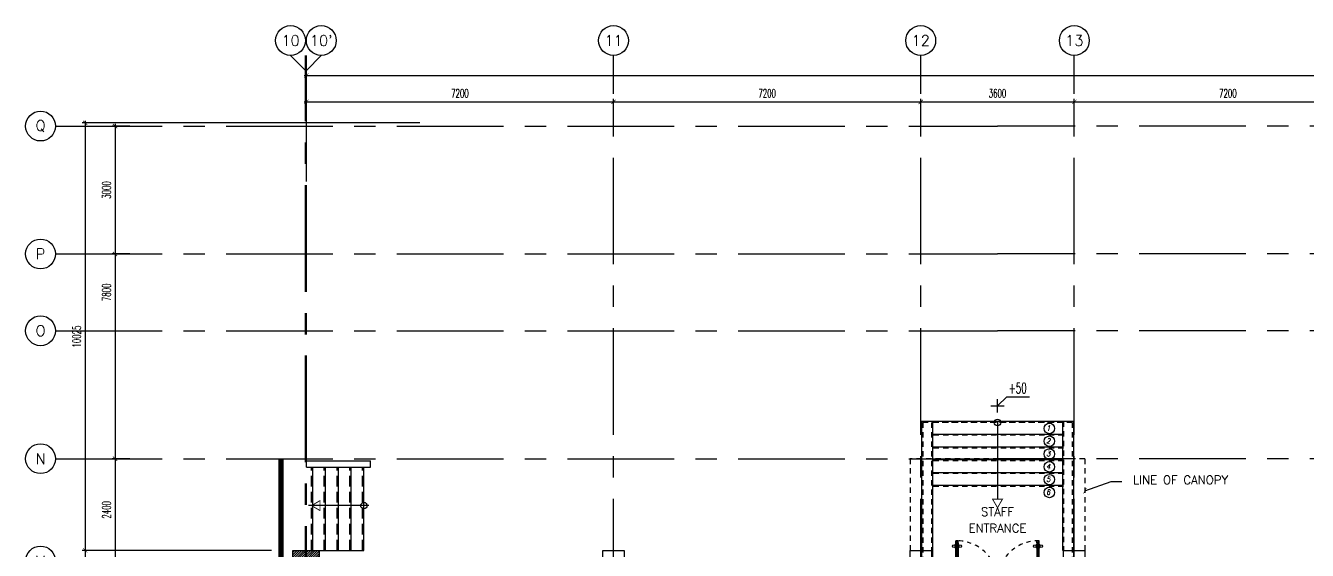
# Model space of a CAD drawing. Extents: x 417866.9 to 417960.2, y 43448 to 43538.2.
# Drawn here: x 417866.92 to 417896.96, y 43525.94 to 43538.25 of the extents above; entities that cross this region are included whole.
import ezdxf
from ezdxf.enums import TextEntityAlignment as Align

# ---------------------------------------------------------------- set-up
doc = ezdxf.new("R2010")
doc.units = 0
doc.header["$MEASUREMENT"] = 0
doc.header["$PDMODE"] = 3
doc.header["$PDSIZE"] = 0.1
for name, pattern in [('CENTER2', [1.125, 0.75, -0.125, 0.125, -0.125]), ('CENTERX2', [4, 2.5, -0.5, 0.5, -0.5]), ('HIDDEN', [0.375, 0.25, -0.125]), ('HIDDEN2', [0.1875, 0.125, -0.0625])]:
    doc.linetypes.add(name, pattern=pattern)
doc.layers.get('0').update_dxf_attribs({"color": 11, "linetype": 'CONTINUOUS'})
doc.layers.get('DEFPOINTS').update_dxf_attribs({"color": 11, "linetype": 'CONTINUOUS'})
for name, color, linetype in [('AX', 11, 'CONTINUOUS'), ('AX-CR', 11, 'CONTINUOUS'), ('AX-DIM', 11, 'CONTINUOUS'), ('AX-TXT', 11, 'CONTINUOUS'), ('AXES', 11, 'CENTERX2'), ('CANOPY-LN', 11, 'CONTINUOUS'), ('COL', 11, 'CONTINUOUS'), ('DOOR', 11, 'CONTINUOUS'), ('ELEV', 11, 'CONTINUOUS'), ('HAT', 11, 'CONTINUOUS'), ('RD-ELEV', 11, 'CONTINUOUS'), ('RM-NAME', 11, 'CONTINUOUS'), ('SHAFT', 11, 'CONTINUOUS'), ('Step', 11, 'CONTINUOUS'), ('STR', 11, 'CONTINUOUS'), ('WALL', 11, 'CONTINUOUS')]:
    doc.layers.add(name, color=color, linetype=linetype)
doc.styles.add('ROMANS', font='ROMANS.shx', dxfattribs={"width": 0.6})
doc.styles.add('S-077', font='simplex.shx', dxfattribs={"width": 0.8})
doc.dimstyles.new('STANDARD in', dxfattribs={"dimtxt": 0.2, "dimasz": 0.1, "dimexe": 0.07, "dimexo": 0.05, "dimgap": 0.1, "dimtad": 1, "dimdec": 0, "dimlfac": 1000, "dimzin": 0, "dimdsep": 46, "dimtxsty": 'ROMANS', "dimblk": 'ARCHTICK', "dimcen": 0.05, "dimdle": 0.05, "dimclrd": 7, "dimclre": 7, "dimclrt": 2, "dimadec": 0, "dimazin": 0, "dimtfac": 1, "dimtdec": 0, "dimtmove": 2, "dimatfit": 3, "dimldrblk": 'ARCHTICK', "dimfxl": 0, "dimtolj": 1, "dimtzin": 0, "dimarcsym": 0})

# ---------------------------------------------------------------- blocks, each defined once
blk = doc.blocks.new('_ARCHTICK')
at = {"color": 0, "linetype": 'ByBlock', "const_width": 0.15}
blk.add_lwpolyline([(-0.5, -0.5), (0.5, 0.5)], dxfattribs=at)
blk = doc.blocks.new('*D176')
at = {"layer": 'AX-DIM', "color": 7, "linetype": 'ByBlock', "lineweight": -2}
for p, q in [((417891.4466168632, 43536.46155131063), (417898.7466168632, 43536.46155131063)), ((417891.4966168632, 43536.11155131064), (417891.4966168632, 43536.53155131063)), ((417898.6966168632, 43536.11155131064), (417898.6966168632, 43536.53155131063))]:
    blk.add_line(p, q, dxfattribs=at)
at = {"layer": 'DEFPOINTS', "color": 0, "linetype": 'ByBlock'}
for p in [(417898.6966168632, 43536.46155131063), (417891.4966168632, 43536.06155131064), (417898.6966168632, 43536.06155131064)]:
    blk.add_point(p, dxfattribs=at)
at = {"layer": 'AX-DIM', "color": 7, "linetype": 'ByBlock', "lineweight": -2, "xscale": 0.1, "yscale": 0.1, "zscale": 0.1, "rotation": 180}
blk.add_blockref('_ARCHTICK', (417891.4966168632, 43536.46155131063), dxfattribs=at)
at = {"layer": 'AX-DIM', "color": 7, "linetype": 'ByBlock', "lineweight": -2, "xscale": 0.1, "yscale": 0.1, "zscale": 0.1}
blk.add_blockref('_ARCHTICK', (417898.6966168632, 43536.46155131063), dxfattribs=at)
at = {"layer": 'AX-DIM', "color": 2, "linetype": 'ByBlock', "insert": (417895.0966168632, 43536.66155131063), "char_height": 0.2, "attachment_point": 5, "style": 'ROMANS'}
blk.add_mtext('\\A1;7200', dxfattribs=at)
blk = doc.blocks.new('A$C010A25D0')
at = {"layer": 'DOOR', "color": 0, "linetype": 'ByBlock'}
for p, q in [((0.3280916473959223, 2030.929044624965), (0.3280916473959223, 1980.929044624965)), ((0.3280916473959223, 1980.929044624965), (0.3280916473959223, 2030.929044624965)), ((50.32809164739592, 2030.929044624936), (0.3280916473959223, 2030.929044624965)), ((50.32809164739592, 1980.929044624936), (0.3280916473668185, 1980.92904462546)), ((30.32809164739592, 2013.929044624965), (30.32809164739592, 1997.929044624965)), ((50.32809164739592, 2013.929044624965), (30.32809164739592, 2013.929044624965)), ((50.32809164739592, 1997.929044624965), (30.32809164739592, 1997.929044624965)), ((50.32809164739592, 2030.929044624936), (50.32809164739592, 2013.929044624965)), ((50.32809164739592, 1997.929044624965), (50.32809164739592, 1980.929044624936)), ((82.68563442599407, 2030.929044624965), (82.68563442599407, 2038.129044625006)), ((172.6856344259941, 2038.129044625006), (82.68563442599407, 2038.129044625006)), ((82.68563442599407, 1980.929044624936), (82.68563442599407, 1973.729044624895)), ((172.6856344259941, 1973.729044624895), (82.68563442599407, 1973.729044624895)), ((95.28563442599989, 2038.129044625006), (95.28563442599989, 2047.129044625006)), ((95.28563442599989, 2047.129044625006), (160.0856344259882, 2047.129044625006)), ((95.28563442599989, 2038.129044625006), (160.0856344259882, 2038.129044625006)), ((95.28563442599989, 1973.729044624895), (95.28563442599989, 1964.729044624895)), ((95.28563442599989, 1973.729044624895), (160.0856344259882, 1973.729044624895)), ((95.28563442599989, 1964.729044624895), (160.0856344259882, 1964.729044624895)), ((160.0856344259882, 2038.129044625006), (160.0856344259882, 2047.129044625006)), ((160.0856344259882, 1973.729044624895), (160.0856344259882, 1964.729044624895)), ((172.6856344259941, 2030.929044624965), (172.6856344259941, 2038.129044625006)), ((172.6856344259941, 1980.929044624936), (172.6856344259941, 1973.729044624895)), ((950.3280916473959, 2013.929044624965), (950.3280916473959, 2030.929044624965)), ((950.3280916473959, 2030.929044624965), (1000.328091647396, 2030.929044624965)), ((970.3280916473959, 2013.929044624965), (950.3280916473959, 2013.929044624965)), ((950.3280916473959, 1980.929044624965), (950.3280916473959, 1997.929044624965)), ((950.3280916473959, 1997.929044624965), (970.3280916473959, 1997.929044624965)), ((1000.328091647396, 1980.929044624965), (950.3280916473959, 1980.929044624965)), ((970.3280916473959, 1997.929044624965), (970.3280916473959, 2013.929044624965)), ((1000.328091647396, 2055.929044624965), (1000.328091647396, 2030.929044624965)), ((1000.328091647396, 2055.929044624965), (1150.328091647396, 2055.929044624965)), ((1000.328091647396, 1980.929044624965), (1000.328091647396, 2030.929044624965)), ((1000.328091647396, 2030.929044624965), (1050.328091647396, 2030.929044624965)), ((1050.328091647396, 2030.929044624965), (1050.328091647396, 2005.929044624965)), ((1050.328091647396, 2005.929044624965), (1150.328091647396, 2005.929044624965)), ((1150.328091647396, 2005.929044624965), (1150.328091647396, 2055.929044624965)), ((50.32809164739592, 130.9309426234613), (0.3280916473668185, 130.9309426229374)), ((0.3280916473959223, 130.9309426234322), (0.3280916473959223, 80.9309426234322)), ((0.3280916473959223, 80.9309426234322), (0.3280916473959223, 130.9309426234322)), ((50.32809164739592, 80.9309426234613), (0.3280916473959223, 80.9309426234322)), ((50.32809164739592, 113.9309426234322), (30.32809164739592, 113.9309426234322)), ((30.32809164739592, 97.9309426234322), (30.32809164739592, 113.9309426234322)), ((50.32809164739592, 97.9309426234322), (30.32809164739592, 97.9309426234322)), ((50.32809164739592, 113.9309426234322), (50.32809164739592, 130.9309426234613)), ((50.32809164739592, 80.9309426234613), (50.32809164739592, 97.9309426234322)), ((172.6856344259941, 138.1309426235021), (82.68563442599407, 138.1309426235021)), ((82.68563442599407, 130.9309426234613), (82.68563442599407, 138.1309426235021)), ((82.68563442599407, 80.9309426234322), (82.68563442599407, 73.73094262339146)), ((172.6856344259941, 73.73094262339146), (82.68563442599407, 73.73094262339146)), ((95.28563442599989, 147.1309426235021), (160.0856344259882, 147.1309426235021)), ((95.28563442599989, 138.1309426235021), (95.28563442599989, 147.1309426235021)), ((95.28563442599989, 138.1309426235021), (160.0856344259882, 138.1309426235021)), ((95.28563442599989, 73.73094262339146), (160.0856344259882, 73.73094262339146)), ((95.28563442599989, 73.73094262339146), (95.28563442599989, 64.73094262339146)), ((95.28563442599989, 64.73094262339146), (160.0856344259882, 64.73094262339146)), ((160.0856344259882, 138.1309426235021), (160.0856344259882, 147.1309426235021)), ((160.0856344259882, 73.73094262339146), (160.0856344259882, 64.73094262339146)), ((172.6856344259941, 130.9309426234613), (172.6856344259941, 138.1309426235021)), ((172.6856344259941, 80.9309426234322), (172.6856344259941, 73.73094262339146)), ((1000.328091647396, 130.9309426234322), (950.3280916473959, 130.9309426234322)), ((950.3280916473959, 130.9309426234322), (950.3280916473959, 113.9309426234322)), ((950.3280916473959, 113.9309426234322), (970.3280916473959, 113.9309426234322)), ((970.3280916473959, 97.9309426234322), (950.3280916473959, 97.9309426234322)), ((950.3280916473959, 97.9309426234322), (950.3280916473959, 80.9309426234322)), ((950.3280916473959, 80.9309426234322), (1000.328091647396, 80.9309426234322)), ((970.3280916473959, 113.9309426234322), (970.3280916473959, 97.9309426234322)), ((1000.328091647396, 130.9309426234322), (1000.328091647396, 80.9309426234322)), ((1000.328091647396, 55.9309426234322), (1000.328091647396, 80.9309426234322)), ((1000.328091647396, 80.9309426234322), (1050.328091647396, 80.9309426234322)), ((1000.328091647396, 55.9309426234322), (1150.328091647396, 55.9309426234322)), ((1050.328091647396, 80.9309426234322), (1050.328091647396, 105.9309426234322)), ((1050.328091647396, 105.9309426234322), (1150.328091647396, 105.9309426234322)), ((1150.328091647396, 105.9309426234322), (1150.328091647396, 55.9309426234322))]:
    blk.add_line(p, q, dxfattribs=at)
at = {"layer": 'DOOR', "linetype": 'ByBlock'}
for p, q in [((950.3280916473959, 2030.929044624965), (50.32809164739592, 2030.929044624936)), ((950.3280916473959, 2013.929044624965), (50.32809164739592, 2013.929044624965)), ((950.3280916473959, 1997.929044624965), (50.32809164739592, 1997.929044624965)), ((50.32809164739592, 1980.929044624936), (950.3280916473959, 1980.929044624965)), ((50.32809164739592, 130.9309426234613), (950.3280916473959, 130.9309426234322)), ((950.3280916473959, 113.9309426234322), (50.32809164739592, 113.9309426234322)), ((950.3280916473959, 97.9309426234322), (50.32809164739592, 97.9309426234322)), ((950.3280916473959, 80.9309426234322), (50.32809164739592, 80.9309426234613)), ((1150.328091647396, 55.9309426234322), (1000.328091647396, 55.9309426234322))]:
    blk.add_line(p, q, dxfattribs=at)
at = {"layer": 'DOOR', "color": 9, "linetype": 'ByBlock'}
for p, q in [((1150.328091647396, 2005.929044624965), (1036.618161654951, 2055.929044624965)), ((1150.328091647396, 2005.929044624965), (1050.328091647396, 2019.286330668459)), ((1150.328091647396, 2005.929044624965), (1110.182357331541, 2055.929044624965)), ((1150.328091647396, 105.9309426234322), (1036.618161654951, 55.9309426234322)), ((1150.328091647396, 105.9309426234322), (1050.328091647396, 92.57365657993796)), ((1150.328091647396, 105.9309426234322), (1110.182357331541, 55.9309426234322))]:
    blk.add_line(p, q, dxfattribs=at)
at = {"layer": 'DOOR', "color": 0, "linetype": 'ByBlock'}
for centre in [(127.6856344259941, 2079.459988839953), (127.6856344259941, 1932.398100409977), (127.6856344259941, 179.4618868384205), (127.6856344259941, 32.39999840844393)]:
    blk.add_circle(centre, 32.39999999998526, dxfattribs=at)
at = {"layer": 'DOOR', "linetype": 'HIDDEN', "ltscale": 0.5}
for centre, start, end in [((951.2650005307078, 2005.929044624962), 178.4940487553375, 272.9568179741082), ((951.2650005307078, 105.9309426234358), 87.04318202589187, 181.5059512446625)]:
    blk.add_arc(centre, 951.2654753939869, start, end, dxfattribs=at)
at = {"layer": 'DOOR', "color": 9, "linetype": 'ByBlock'}
for centre, radius, start, end in [((1150.328091647396, 2005.929044624994), 154.4019578127773, 161.1052885492949, 166.2857707775517), ((1150.328091647396, 2005.929044624994), 134.4019578127773, 158.159849393033, 169.2800236451575), ((1150.328091647396, 2005.929044624994), 114.4019578127773, 154.0838418820645, 167.3774258712927), ((1150.328091647396, 2005.929044624994), 94.40195781277725, 148.0181880330849, 180), ((1150.328091647396, 2005.929044624994), 74.40195781277725, 137.7764264168306, 180), ((1150.328091647396, 2005.929044624994), 54.40195781277725, 113.2073828919763, 180), ((1150.328091647396, 2005.929044624994), 34.40195781277725, 90, 180), ((1150.328091647396, 2005.929044624994), 14.40195781277725, 90, 180), ((1150.328091647396, 105.9309426234031), 154.4019578127773, 193.7142292224483, 198.8947114507051), ((1150.328091647396, 105.9309426234031), 134.4019578127773, 190.7199763548425, 201.840150606967), ((1150.328091647396, 105.9309426234031), 114.4019578127773, 192.6225741287073, 205.9161581179354), ((1150.328091647396, 105.9309426234031), 94.40195781277725, 180, 211.9818119669151), ((1150.328091647396, 105.9309426234031), 74.40195781277725, 180, 222.2235735831694), ((1150.328091647396, 105.9309426234031), 54.40195781277725, 180, 246.7926171080237), ((1150.328091647396, 105.9309426234031), 34.40195781277725, 180, 270), ((1150.328091647396, 105.9309426234031), 14.40195781277725, 180, 270)]:
    blk.add_arc(centre, radius, start, end, dxfattribs=at)
at = {"layer": 'WALL'}
blk.add_line((1000.328091647396, 55.93189164267824), (1150.328091647396, 55.9309426234322), dxfattribs=at)
blk = doc.blocks.new('AXU')
at = {"layer": 'AX-CR'}
blk.add_circle((0, 350), 350.0000000000014, dxfattribs=at)
at = {"layer": 'AX-TXT', "style": 'ROMANS'}
blk.add_attdef('AX', text='', height=250, dxfattribs=at).set_placement((0, 350), align=Align.MIDDLE)
blk = doc.blocks.new('*D149')
at = {"layer": 'AX-DIM', "color": 7, "lineweight": -2}
for p, q in [((417873.4466168633, 43537.07981791288), (417948.2366168632, 43537.07981791288)), ((417873.4966168633, 43534.59716419), (417873.4966168633, 43537.14981791288)), ((417948.1866168632, 43524.95143642969), (417948.1866168632, 43537.14981791288))]:
    blk.add_line(p, q, dxfattribs=at)
at = {"layer": 'DEFPOINTS', "color": 0}
for p in [(417948.1866168632, 43537.07981791288), (417873.4966168633, 43534.54716419), (417948.1866168632, 43524.90143642969)]:
    blk.add_point(p, dxfattribs=at)
at = {"layer": 'AX-DIM', "color": 7, "lineweight": -2, "xscale": 0.1, "yscale": 0.1, "zscale": 0.1, "rotation": 180}
blk.add_blockref('_ARCHTICK', (417873.4966168633, 43537.07981791288), dxfattribs=at)
at = {"layer": 'AX-DIM', "color": 7, "lineweight": -2, "xscale": 0.1, "yscale": 0.1, "zscale": 0.1}
blk.add_blockref('_ARCHTICK', (417948.1866168632, 43537.07981791288), dxfattribs=at)
at = {"layer": 'AX-DIM', "color": 2, "insert": (417910.8416168633, 43537.27981791287), "char_height": 0.2, "attachment_point": 5, "style": 'ROMANS'}
blk.add_mtext('\\A1;74690', dxfattribs=at)
blk = doc.blocks.new('*D174')
at = {"layer": 'AX-DIM', "color": 7, "linetype": 'ByBlock', "lineweight": -2}
for p, q in [((417880.6466168633, 43536.46155131063), (417887.9466168632, 43536.46155131063)), ((417880.6966168632, 43536.11155131064), (417880.6966168632, 43536.53155131063)), ((417887.8966168632, 43536.11155131064), (417887.8966168632, 43536.53155131063))]:
    blk.add_line(p, q, dxfattribs=at)
at = {"layer": 'DEFPOINTS', "color": 0, "linetype": 'ByBlock'}
for p in [(417887.8966168632, 43536.46155131063), (417880.6966168632, 43536.06155131064), (417887.8966168632, 43536.06155131064)]:
    blk.add_point(p, dxfattribs=at)
at = {"layer": 'AX-DIM', "color": 7, "linetype": 'ByBlock', "lineweight": -2, "xscale": 0.1, "yscale": 0.1, "zscale": 0.1, "rotation": 180}
blk.add_blockref('_ARCHTICK', (417880.6966168632, 43536.46155131063), dxfattribs=at)
at = {"layer": 'AX-DIM', "color": 7, "linetype": 'ByBlock', "lineweight": -2, "xscale": 0.1, "yscale": 0.1, "zscale": 0.1}
blk.add_blockref('_ARCHTICK', (417887.8966168632, 43536.46155131063), dxfattribs=at)
at = {"layer": 'AX-DIM', "color": 2, "linetype": 'ByBlock', "insert": (417884.2966168632, 43536.66155131063), "char_height": 0.2, "attachment_point": 5, "style": 'ROMANS'}
blk.add_mtext('\\A1;7200', dxfattribs=at)
blk = doc.blocks.new('*D173')
at = {"layer": 'AX-DIM', "color": 7, "linetype": 'ByBlock', "lineweight": -2}
for p, q in [((417873.4466168632, 43536.46155131063), (417880.7466168632, 43536.46155131063)), ((417873.4966168632, 43536.11155131064), (417873.4966168632, 43536.53155131063)), ((417880.6966168632, 43536.11155131064), (417880.6966168632, 43536.53155131063))]:
    blk.add_line(p, q, dxfattribs=at)
at = {"layer": 'DEFPOINTS', "color": 0, "linetype": 'ByBlock'}
for p in [(417880.6966168632, 43536.46155131063), (417873.4966168632, 43536.06155131064), (417880.6966168632, 43536.06155131064)]:
    blk.add_point(p, dxfattribs=at)
at = {"layer": 'AX-DIM', "color": 7, "linetype": 'ByBlock', "lineweight": -2, "xscale": 0.1, "yscale": 0.1, "zscale": 0.1, "rotation": 180}
blk.add_blockref('_ARCHTICK', (417873.4966168632, 43536.46155131063), dxfattribs=at)
at = {"layer": 'AX-DIM', "color": 7, "linetype": 'ByBlock', "lineweight": -2, "xscale": 0.1, "yscale": 0.1, "zscale": 0.1}
blk.add_blockref('_ARCHTICK', (417880.6966168632, 43536.46155131063), dxfattribs=at)
at = {"layer": 'AX-DIM', "color": 2, "linetype": 'ByBlock', "insert": (417877.0966168632, 43536.66155131063), "char_height": 0.2, "attachment_point": 5, "style": 'ROMANS'}
blk.add_mtext('\\A1;7200', dxfattribs=at)
blk = doc.blocks.new('*D175')
at = {"layer": 'AX-DIM', "color": 7, "linetype": 'ByBlock', "lineweight": -2}
for p, q in [((417887.8466168632, 43536.46155131063), (417891.5466168632, 43536.46155131063)), ((417887.8966168632, 43536.11155131064), (417887.8966168632, 43536.53155131063)), ((417891.4966168632, 43536.11155131064), (417891.4966168632, 43536.53155131063))]:
    blk.add_line(p, q, dxfattribs=at)
at = {"layer": 'DEFPOINTS', "color": 0, "linetype": 'ByBlock'}
for p in [(417891.4966168632, 43536.46155131063), (417887.8966168632, 43536.06155131064), (417891.4966168632, 43536.06155131064)]:
    blk.add_point(p, dxfattribs=at)
at = {"layer": 'AX-DIM', "color": 7, "linetype": 'ByBlock', "lineweight": -2, "xscale": 0.1, "yscale": 0.1, "zscale": 0.1, "rotation": 180}
blk.add_blockref('_ARCHTICK', (417887.8966168632, 43536.46155131063), dxfattribs=at)
at = {"layer": 'AX-DIM', "color": 7, "linetype": 'ByBlock', "lineweight": -2, "xscale": 0.1, "yscale": 0.1, "zscale": 0.1}
blk.add_blockref('_ARCHTICK', (417891.4966168632, 43536.46155131063), dxfattribs=at)
at = {"layer": 'AX-DIM', "color": 2, "linetype": 'ByBlock', "insert": (417889.6966168632, 43536.66155131063), "char_height": 0.2, "attachment_point": 5, "style": 'ROMANS'}
blk.add_mtext('\\A1;3600', dxfattribs=at)
blk = doc.blocks.new('T&B')
at = {"layer": 'RD-ELEV', "color": 30}
for p, q in [((-336.4164913857821, 0), (336.4164913857821, 0)), ((0, -336.4164913856657), (0, 336.4164913856657))]:
    blk.add_line(p, q, dxfattribs=at)
blk = doc.blocks.new('C-300')
at = {"layer": 'HAT', "linetype": 'ByBlock', "ltscale": 0.3}
h = blk.add_hatch(dxfattribs=at)
h.set_pattern_fill('ANSI31', color=8, scale=300, style=0)
h.set_pattern_definition([(45, (-258496.1822811714, -82361.0053373935), (-26.51650429449553, 26.51650429449553), [])])
h.paths.add_polyline_path([(300.0000000000291, 500), (-2.91038304567337e-11, 500), (-5.820766091346741e-11, 249.9999999999854), (300.0000000000582, 249.9999999999709)])
h.paths.add_polyline_path([(300.0000000000873, 250), (0, 250), (-2.91038304567337e-11, 0), (300.0000000000582, 0)])
at = {"layer": 'COL'}
blk.add_lwpolyline([(0, 500), (300.0000000000582, 500), (300.0000000000582, 0), (0, 0)], close=True, dxfattribs=at)
blk = doc.blocks.new('C-300A')
at = {"layer": 'SHAFT', "color": 6, "linetype": 'ByBlock', "ltscale": 0.3}
for p in [(-300.0000000000582, 0), (19.99999999970896, 0)]:
    blk.add_blockref('C-300', p, dxfattribs=at)
blk = doc.blocks.new('AXR')
at = {"layer": 'AX-CR'}
blk.add_circle((350, 0), 350.0000000000014, dxfattribs=at)
at = {"layer": 'AX-TXT', "style": 'ROMANS'}
blk.add_attdef('AX', text='', height=250, dxfattribs=at).set_placement((350, 0), align=Align.MIDDLE)
blk = doc.blocks.new('*D151')
at = {"layer": 'AX-DIM', "color": 7, "lineweight": -2}
for p, q in [((417872.6824113039, 43525.94432208099), (417868.2428479494, 43525.94432208099)), ((417868.3128479494, 43525.99432208099), (417868.3128479494, 43466.57432208101)), ((417878.8956054362, 43466.62432208101), (417868.2428479494, 43466.62432208101))]:
    blk.add_line(p, q, dxfattribs=at)
at = {"layer": 'DEFPOINTS', "color": 0}
for p in [(417872.7324113038, 43525.94432208099), (417868.3128479494, 43466.62432208101), (417878.9456054362, 43466.62432208101)]:
    blk.add_point(p, dxfattribs=at)
at = {"layer": 'AX-DIM', "color": 7, "lineweight": -2, "xscale": 0.1, "yscale": 0.1, "zscale": 0.1}
for p, rotation in [((417868.3128479494, 43525.94432208099), 90), ((417868.3128479494, 43466.62432208101), 270)]:
    blk.add_blockref('_ARCHTICK', p, dxfattribs=dict(at, rotation=rotation))
at = {"layer": 'AX-DIM', "color": 2, "insert": (417868.1128479494, 43496.28432208107), "char_height": 0.2, "attachment_point": 5, "rotation": 90, "style": 'ROMANS'}
blk.add_mtext('\\A1;59320', dxfattribs=at)
blk = doc.blocks.new('*D166')
at = {"layer": 'AX-DIM', "color": 7, "linetype": 'ByBlock', "lineweight": -2}
for p, q in [((417876.1557976813, 43535.969322081), (417868.2428479494, 43535.969322081)), ((417868.3128479494, 43536.019322081), (417868.3128479494, 43525.89432208099)), ((417868.9628479495, 43525.94432208099), (417868.2428479494, 43525.94432208099))]:
    blk.add_line(p, q, dxfattribs=at)
at = {"layer": 'DEFPOINTS', "color": 0, "linetype": 'ByBlock'}
for p in [(417876.2057976813, 43535.969322081), (417868.3128479494, 43525.94432208099), (417869.0128479495, 43525.94432208099)]:
    blk.add_point(p, dxfattribs=at)
at = {"layer": 'AX-DIM', "color": 7, "linetype": 'ByBlock', "lineweight": -2, "xscale": 0.1, "yscale": 0.1, "zscale": 0.1}
for p, rotation in [((417868.3128479494, 43535.969322081), 90), ((417868.3128479494, 43525.94432208099), 270)]:
    blk.add_blockref('_ARCHTICK', p, dxfattribs=dict(at, rotation=rotation))
at = {"layer": 'AX-DIM', "color": 2, "linetype": 'ByBlock', "insert": (417868.1128479494, 43530.95682208106), "char_height": 0.2, "attachment_point": 5, "rotation": 90, "style": 'ROMANS'}
blk.add_mtext('\\A1;10025', dxfattribs=at)
blk = doc.blocks.new('*D167')
at = {"layer": 'AX-DIM', "color": 7, "lineweight": -2}
for p, q in [((417869.3628479496, 43535.89432208099), (417868.9428479495, 43535.89432208099)), ((417869.0128479495, 43535.94432208099), (417869.0128479495, 43528.04432208098)), ((417869.3628479496, 43528.09432208099), (417868.9428479495, 43528.09432208099))]:
    blk.add_line(p, q, dxfattribs=at)
at = {"layer": 'DEFPOINTS', "color": 0}
for p in [(417869.4128479495, 43535.89432208099), (417869.0128479495, 43528.09432208099), (417869.4128479495, 43528.09432208099)]:
    blk.add_point(p, dxfattribs=at)
at = {"layer": 'AX-DIM', "color": 7, "lineweight": -2, "xscale": 0.1, "yscale": 0.1, "zscale": 0.1}
for p, rotation in [((417869.0128479495, 43535.89432208099), 90), ((417869.0128479495, 43528.09432208099), 270)]:
    blk.add_blockref('_ARCHTICK', p, dxfattribs=dict(at, rotation=rotation))
at = {"layer": 'AX-DIM', "color": 2, "insert": (417868.8128479495, 43531.99432208105), "char_height": 0.2, "attachment_point": 5, "rotation": 90, "style": 'ROMANS'}
blk.add_mtext('\\A1;7800', dxfattribs=at)
blk = doc.blocks.new('*D168')
at = {"layer": 'AX-DIM', "color": 7, "lineweight": -2}
for p, q in [((417869.3628479496, 43528.09432208099), (417868.9428479495, 43528.09432208099)), ((417869.0128479495, 43528.14432208099), (417869.0128479495, 43525.64432208099)), ((417869.3628479496, 43525.69432208099), (417868.9428479495, 43525.69432208099))]:
    blk.add_line(p, q, dxfattribs=at)
at = {"layer": 'DEFPOINTS', "color": 0}
for p in [(417869.4128479495, 43528.09432208099), (417869.0128479495, 43525.69432208099), (417869.4128479495, 43525.69432208099)]:
    blk.add_point(p, dxfattribs=at)
at = {"layer": 'AX-DIM', "color": 7, "lineweight": -2, "xscale": 0.1, "yscale": 0.1, "zscale": 0.1}
for p, rotation in [((417869.0128479495, 43528.09432208099), 90), ((417869.0128479495, 43525.69432208099), 270)]:
    blk.add_blockref('_ARCHTICK', p, dxfattribs=dict(at, rotation=rotation))
at = {"layer": 'AX-DIM', "color": 2, "insert": (417868.8128479495, 43526.89432208105), "char_height": 0.2, "attachment_point": 5, "rotation": 90, "style": 'ROMANS'}
blk.add_mtext('\\A1;2400', dxfattribs=at)
blk = doc.blocks.new('*D169')
at = {"layer": 'AX-DIM', "color": 7, "lineweight": -2}
for p, q in [((417869.3628479496, 43535.894322081), (417868.9428479495, 43535.894322081)), ((417869.0128479495, 43535.94432208101), (417869.0128479495, 43532.844322081)), ((417869.3628479496, 43532.894322081), (417868.9428479495, 43532.894322081))]:
    blk.add_line(p, q, dxfattribs=at)
at = {"layer": 'DEFPOINTS', "color": 0}
for p in [(417869.4128479495, 43535.894322081), (417869.0128479495, 43532.894322081), (417869.4128479495, 43532.894322081)]:
    blk.add_point(p, dxfattribs=at)
at = {"layer": 'AX-DIM', "color": 7, "lineweight": -2, "xscale": 0.1, "yscale": 0.1, "zscale": 0.1}
for p, rotation in [((417869.0128479495, 43535.894322081), 90), ((417869.0128479495, 43532.894322081), 270)]:
    blk.add_blockref('_ARCHTICK', p, dxfattribs=dict(at, rotation=rotation))
at = {"layer": 'AX-DIM', "color": 2, "insert": (417868.8128479495, 43534.39432208107), "char_height": 0.2, "attachment_point": 5, "rotation": 90, "style": 'ROMANS'}
blk.add_mtext('\\A1;3000', dxfattribs=at)

msp = doc.modelspace()

# ---------------------------------------------------------------- linework, layer by layer
at = {"layer": 'AXES'}
for p, q in [((417873.4766168633, 43537.19911223647), (417873.1266168633, 43537.54911223648)), ((417873.4766168633, 43460.01002843701), (417873.4766168633, 43537.54911221611)), ((417873.4966168633, 43460.01002843701), (417873.4966168634, 43537.54911221611)), ((417873.4966168633, 43537.19911223647), (417873.8466168633, 43537.54911223648)), ((417880.6966168632, 43448.65285988606), (417880.6966168632, 43537.5491122161)), ((417887.8966168632, 43448.65285988606), (417887.8966168632, 43537.5491122161)), ((417891.4966168633, 43448.65285988606), (417891.4966168633, 43537.5491122161)), ((417867.6170720985, 43535.894322081), (417889.6966168632, 43535.894322081)), ((417959.51937435, 43535.894322081), (417889.6966168632, 43535.894322081)), ((417867.6170720985, 43532.89432208101), (417889.6966168632, 43532.894322081)), ((417959.51937435, 43532.894322081), (417889.6966168632, 43532.894322081)), ((417867.6170720985, 43531.09432208099), (417889.6966168632, 43531.09432208099)), ((417959.51937435, 43531.09432208099), (417889.6966168632, 43531.09432208099)), ((417867.6170720985, 43528.09432208099), (417889.6966168632, 43528.09432208099)), ((417959.51937435, 43528.09432208099), (417889.6966168632, 43528.09432208099))]:
    msp.add_line(p, q, dxfattribs=at)
at = {"layer": 'CANOPY-LN', "linetype": 'HIDDEN2'}
for p, q in [((417887.6466168632, 43528.09432208099), (417887.6466168632, 43525.94432208099)), ((417891.7466168633, 43528.09432208099), (417887.6466168632, 43528.09432208099)), ((417891.7466168633, 43528.09432208099), (417891.7466168633, 43525.94432208099))]:
    msp.add_line(p, q, dxfattribs=at)
at = {"layer": 'COL'}
for points in [[(417880.4466168632, 43525.44432208099), (417880.4466168632, 43525.94432208099), (417880.9466168632, 43525.94432208099), (417880.9466168632, 43525.44432208099)], [(417887.6466168632, 43525.44432208099), (417887.6466168632, 43525.94432208099), (417888.1466168632, 43525.94432208099), (417888.1466168632, 43525.44432208099)], [(417891.2466168632, 43525.44432208099), (417891.2466168632, 43525.94432208099), (417891.7466168632, 43525.94432208099), (417891.7466168632, 43525.44432208099)]]:
    msp.add_lwpolyline(points, close=True, dxfattribs=at)
at = {"layer": 'ELEV', "linetype": 'CENTER2', "const_width": 0.12}
msp.add_lwpolyline([(417872.90302188, 43464.63708156001), (417872.90302188, 43528.09432208099)], dxfattribs=at)
at = {"layer": 'Step'}
for p, q in [((417873.4966168633, 43528.04432207564), (417874.9966168633, 43528.04432207564)), ((417873.4966168632, 43527.89432207564), (417873.4966168633, 43528.04432207564)), ((417874.9966168634, 43527.89432207564), (417874.9966168633, 43528.04432207564)), ((417873.4966168632, 43527.89432207564), (417874.9966168634, 43527.89432207564)), ((417873.6466168634, 43525.94432207564), (417873.6466168633, 43527.89432207564)), ((417873.9466168634, 43525.94432207564), (417873.9466168634, 43527.89432207564)), ((417874.2466168634, 43525.94432207564), (417874.2466168634, 43527.89432207564)), ((417874.5466168633, 43525.94432207564), (417874.5466168634, 43527.89432207564)), ((417874.8466168633, 43525.94432207564), (417874.8466168633, 43527.89432207563)), ((417873.6466168634, 43525.94432207564), (417874.8466168633, 43525.94432207564))]:
    msp.add_line(p, q, dxfattribs=at)
at = {"layer": 'Step', "linetype": 'HIDDEN'}
for p, q in [((417873.6166168633, 43525.94432207564), (417873.6166168633, 43527.89432207564)), ((417873.9166168633, 43525.94432207564), (417873.9166168633, 43527.89432207564)), ((417874.2166168633, 43525.94432207564), (417874.2166168633, 43527.89432207564)), ((417874.5166168633, 43525.94432207564), (417874.5166168633, 43527.89432207563)), ((417874.8166168633, 43525.94432207564), (417874.8166168633, 43527.89432207564))]:
    msp.add_line(p, q, dxfattribs=at)
at = {"layer": 'STR'}
for p, q in [((417887.9166168632, 43528.96432208098), (417887.9166168632, 43525.74432208098)), ((417891.4766168633, 43528.96432208098), (417887.9166168632, 43528.96432208098)), ((417888.1766168632, 43528.96432208098), (417888.1766168632, 43525.74432208101)), ((417891.2466168633, 43528.96432208098), (417888.1766168632, 43528.96432208098)), ((417889.6966168632, 43528.96432208098), (417889.6966168632, 43527.144322081)), ((417891.2166168633, 43528.96432208098), (417891.2166168633, 43525.94432208099)), ((417891.4766168633, 43528.96432208098), (417891.4766168633, 43525.74432208098)), ((417891.2466168633, 43528.66432208099), (417888.1766168632, 43528.66432208099)), ((417891.2466168633, 43528.66432208099), (417888.1766168632, 43528.66432208099)), ((417891.2466168633, 43528.364322081), (417888.1766168632, 43528.364322081)), ((417891.2466168633, 43528.364322081), (417888.1766168632, 43528.364322081)), ((417891.2466168633, 43528.06432208099), (417888.1766168632, 43528.06432208099)), ((417891.2466168633, 43528.06432208099), (417888.1766168632, 43528.06432208099)), ((417891.2466168633, 43527.764322081), (417888.1766168632, 43527.764322081)), ((417891.2466168633, 43527.764322081), (417888.1766168632, 43527.764322081)), ((417891.2466168633, 43527.46432208098), (417888.1766168632, 43527.46432208098)), ((417891.2466168633, 43527.46432208098), (417888.1766168632, 43527.46432208098)), ((417874.9629851169, 43526.99432207698), (417873.5466168634, 43526.99432207698))]:
    msp.add_line(p, q, dxfattribs=at)
at = {"layer": 'STR', "linetype": 'HIDDEN2'}
for p, q in [((417887.9466168632, 43528.94432208099), (417887.9466168632, 43525.74432208098)), ((417891.4466168632, 43528.94432208099), (417887.9466168632, 43528.94432208099)), ((417888.1466168632, 43528.94432208099), (417888.1466168632, 43525.94432208099)), ((417891.2466168633, 43528.94432208099), (417888.1466168632, 43528.94432208099)), ((417891.2466168633, 43528.96432208098), (417891.2466168633, 43525.94432208099)), ((417891.4466168632, 43528.94432208099), (417891.4466168632, 43525.74432208098)), ((417891.2466168633, 43528.644322081), (417888.1466168632, 43528.644322081)), ((417891.2466168633, 43528.644322081), (417888.1466168632, 43528.644322081)), ((417891.2466168633, 43528.34432208099), (417888.1466168632, 43528.34432208099)), ((417891.2466168633, 43528.34432208099), (417888.1466168632, 43528.34432208099)), ((417891.2466168633, 43528.044322081), (417888.1466168632, 43528.044322081)), ((417891.2466168633, 43528.044322081), (417888.1466168632, 43528.044322081)), ((417891.2466168633, 43527.74432208098), (417888.1466168632, 43527.74432208098)), ((417891.2466168633, 43527.74432208098), (417888.1466168632, 43527.74432208098)), ((417891.2466168633, 43527.44432208099), (417888.1466168632, 43527.44432208099)), ((417891.2466168633, 43527.44432208099), (417888.1466168632, 43527.44432208099))]:
    msp.add_line(p, q, dxfattribs=at)
at = {"layer": 'STR', "color": 2, "linetype": 'HIDDEN2'}
for p, q in [((417887.6466168632, 43528.09432208099), (417887.6466168632, 43525.94432208099)), ((417891.7466168633, 43528.09432208099), (417891.7466168633, 43525.94432208099))]:
    msp.add_line(p, q, dxfattribs=at)
at = {"layer": 'STR', "const_width": 0.02151219134471617}
for points in [[(417873.8164566094, 43527.10979213084), (417873.8164566094, 43526.87885202312), (417873.6164566094, 43526.99432207698)], [(417873.8164566094, 43527.10979213084), (417873.8164566094, 43526.87885202312), (417873.6164566094, 43526.99432207698)], [(417873.8164566094, 43527.10979213084), (417873.8164566094, 43526.87885202312), (417873.6164566094, 43526.99432207698)], [(417873.8164566094, 43527.10979213084), (417873.8164566094, 43526.87885202312), (417873.6164566094, 43526.99432207698)], [(417889.8120869171, 43527.144322081), (417889.5811468094, 43527.144322081), (417889.6966168632, 43526.94432208099)], [(417889.8120869171, 43527.144322081), (417889.5811468094, 43527.144322081), (417889.6966168632, 43526.94432208099)], [(417889.8120869171, 43527.144322081), (417889.5811468094, 43527.144322081), (417889.6966168632, 43526.94432208099)], [(417889.8120869171, 43527.144322081), (417889.5811468094, 43527.144322081), (417889.6966168632, 43526.94432208099)]]:
    msp.add_lwpolyline(points, close=True, dxfattribs=at)
at = {"layer": 'STR'}
for centre in [(417889.6966168632, 43528.94432208099), (417889.6966168632, 43528.94432208099), (417874.8466168633, 43526.99432207698), (417874.8466168633, 43526.99432207698)]:
    msp.add_circle(centre, 0.075, dxfattribs=at)
at = {"layer": 'STR', "color": 11}
for centre in [(417890.9123249315, 43528.80358281883), (417890.9123249315, 43528.50353523582), (417890.9123249315, 43528.20348785428), (417890.9123249315, 43527.90358281884), (417890.9123249315, 43527.60353523583), (417890.9123249315, 43527.30348785428)]:
    msp.add_circle(centre, 0.1232261724938431, dxfattribs=at)

# ---------------------------------------------------------------- block references
at = {"layer": 'AX', "xscale": 0.001000000047497451, "yscale": 0.0009999999892897904, "zscale": 0.001}
for p, values in [((417873.1266168633, 43537.54911223648), {'AX': '10'}), ((417873.8466168633, 43537.54911223648), {'AX': "10'"}), ((417880.6966168632, 43537.54911223648), {'AX': '11'}), ((417887.8966168632, 43537.54911223648), {'AX': '12'}), ((417887.8966168632, 43537.54911223648), {'AX': '12'}), ((417891.4966168633, 43537.54911223648), {'AX': '13'}), ((417891.4966168633, 43537.54911223648), {'AX': '13'})]:
    msp.add_blockref('AXU', p, dxfattribs=at).add_auto_attribs(values)
at = {"layer": 'AXES', "xscale": 0.001000000047497451, "yscale": 0.0009999999892897904, "zscale": 0.001}
for name, p, values in [('AXU', (417887.8966168632, 43537.54911223648), {'AX': '12'}), ('AXU', (417887.8966168632, 43537.54911223648), {'AX': '12'}), ('AXU', (417891.4966168633, 43537.54911223648), {'AX': '13'}), ('AXU', (417891.4966168633, 43537.54911223648), {'AX': '13'}), ('AXR', (417866.9170720653, 43535.894322081), {'AX': 'Q'}), ('AXR', (417866.9170720653, 43532.894322081), {'AX': 'P'}), ('AXR', (417866.9170720653, 43531.09432208099), {'AX': 'O'}), ('AXR', (417866.9170720653, 43528.09432208099), {'AX': 'N'}), ('AXR', (417866.9170720653, 43525.69432208099), {'AX': 'M'})]:
    msp.add_blockref(name, p, dxfattribs=at).add_auto_attribs(values)
at = {"layer": 'COL', "linetype": 'ByBlock', "xscale": 0.001000000047497451, "yscale": 0.0009999999892897904, "zscale": 0.001}
msp.add_blockref('C-300A', (417873.4766168633, 43525.44432208099), dxfattribs=at)
at = {"layer": 'DOOR', "color": 0, "xscale": 0.0009999999892897904, "yscale": 0.0009999999892897904, "zscale": 0.001, "rotation": 270}
msp.add_blockref('A$C010A25D0', (417888.6406849716, 43526.16965017264), dxfattribs=at)
at = {"layer": 'RD-ELEV', "xscale": 0.0004642525454983115, "yscale": 0.0004642525454983115, "zscale": 0.000464252552}
msp.add_blockref('T&B', (417889.6966168632, 43529.33329124268), dxfattribs=at)

# ---------------------------------------------------------------- texts
at = {"layer": 'CANOPY-LN', "color": 4, "style": 'ROMANS'}
msp.add_text('LINE OF CANOPY', height=0.2, dxfattribs=at).set_placement((417893.9856777117, 43527.59651659938), align=Align.MIDDLE)
at = {"layer": 'RD-ELEV', "color": 3, "style": 'S-077', "width": 0.6}
msp.add_text('+50', height=0.25, dxfattribs=at).set_placement((417889.9574280141, 43529.62619956539))
at = {"layer": 'RM-NAME', "style": 'ROMANS'}
for s, p in [('STAFF', (417889.6966168632, 43526.84998129973)), ('ENTRANCE', (417889.6966168632, 43526.46443506991))]:
    msp.add_text(s, height=0.2, dxfattribs=at).set_placement(p, align=Align.MIDDLE)
at = {"layer": 'STR', "color": 9, "style": 'ROMANS', "width": 0.8}
for s, p in [('1', (417890.8994180831, 43528.81002168296)), ('2', (417890.8994180831, 43528.50997409996)), ('3', (417890.8994180831, 43528.20992671841)), ('4', (417890.8994180831, 43527.91002168297)), ('5', (417890.8994180831, 43527.60997409996)), ('6', (417890.8994180831, 43527.30992671842))]:
    msp.add_text(s, height=0.125, rotation=344.9999999997233, dxfattribs=at).set_placement(p, align=Align.MIDDLE)

# ---------------------------------------------------------------- dimensions: what is measured, and where the dimension line sits
at = {"layer": 'AX-DIM'}
dim = msp.add_linear_dim(base=(417948.1866168632, 43537.07981791288), p1=(417873.4966168633, 43534.54716419), p2=(417948.1866168632, 43524.90143642969), dimstyle='STANDARD in', dxfattribs=at)
dim.commit()
dim.dimension.update_dxf_attribs({"geometry": '*D149', "text_midpoint": (417910.8416168633, 43537.27981791287)})
at = {"layer": 'AX-DIM', "color": 1, "linetype": 'ByBlock'}
for base, p1, p2, picture, middle in [((417880.6966168632, 43536.46155131063), (417873.4966168632, 43536.06155131064), (417880.6966168632, 43536.06155131064), '*D173', (417877.0966168632, 43536.66155131063)), ((417887.8966168632, 43536.46155131063), (417880.6966168632, 43536.06155131064), (417887.8966168632, 43536.06155131064), '*D174', (417884.2966168632, 43536.66155131063)), ((417891.4966168632, 43536.46155131063), (417887.8966168632, 43536.06155131064), (417891.4966168632, 43536.06155131064), '*D175', (417889.6966168632, 43536.66155131063)), ((417898.6966168632, 43536.46155131063), (417891.4966168632, 43536.06155131064), (417898.6966168632, 43536.06155131064), '*D176', (417895.0966168632, 43536.66155131063))]:
    dim = msp.add_linear_dim(base=base, p1=p1, p2=p2, dimstyle='STANDARD in', dxfattribs=at)
    dim.commit()
    dim.dimension.update_dxf_attribs({"geometry": picture, "text_midpoint": middle})
at = {"layer": 'AX-DIM', "linetype": 'ByBlock'}
dim = msp.add_linear_dim(base=(417868.3128479494, 43525.94432208099), p1=(417876.2057976813, 43535.969322081), p2=(417869.0128479495, 43525.94432208099), angle=270, dimstyle='STANDARD in', dxfattribs=at)
dim.commit()
dim.dimension.update_dxf_attribs({"geometry": '*D166', "text_midpoint": (417868.1128479494, 43530.95682208106)})
at = {"layer": 'AX-DIM', "color": 6}
for base, p1, p2, picture, middle in [((417869.0128479495, 43528.09432208099), (417869.4128479495, 43535.89432208099), (417869.4128479495, 43528.09432208099), '*D167', (417868.8128479495, 43531.99432208105)), ((417869.0128479495, 43532.894322081), (417869.4128479495, 43535.894322081), (417869.4128479495, 43532.894322081), '*D169', (417868.8128479495, 43534.39432208107)), ((417869.0128479495, 43525.69432208099), (417869.4128479495, 43528.09432208099), (417869.4128479495, 43525.69432208099), '*D168', (417868.8128479495, 43526.89432208105))]:
    dim = msp.add_linear_dim(base=base, p1=p1, p2=p2, angle=270, dimstyle='STANDARD in', dxfattribs=at)
    dim.commit()
    dim.dimension.update_dxf_attribs({"geometry": picture, "text_midpoint": middle})
at = {"layer": 'AX-DIM'}
dim = msp.add_linear_dim(base=(417868.3128479494, 43466.62432208101), p1=(417872.7324113038, 43525.94432208099), p2=(417878.9456054362, 43466.62432208101), angle=270, dimstyle='STANDARD in', dxfattribs=at)
dim.commit()
dim.dimension.update_dxf_attribs({"geometry": '*D151', "text_midpoint": (417868.1128479494, 43496.28432208107)})

# ---------------------------------------------------------------- leaders
at = {"layer": 'CANOPY-LN', "color": 11}
msp.add_leader([(417891.7466168632, 43527.34266811481), (417892.3614254334, 43527.55856563273), (417892.6114053115, 43527.55874935814)], dimstyle='STANDARD in', dxfattribs=at)
at = {"layer": 'RD-ELEV', "color": 9}
msp.add_leader([(417889.6966168632, 43529.33329124268), (417889.9184384552, 43529.54121157786), (417890.4430555811, 43529.54121157786)], dimstyle='STANDARD in', dxfattribs=at)

doc.saveas('drawing.dxf')
